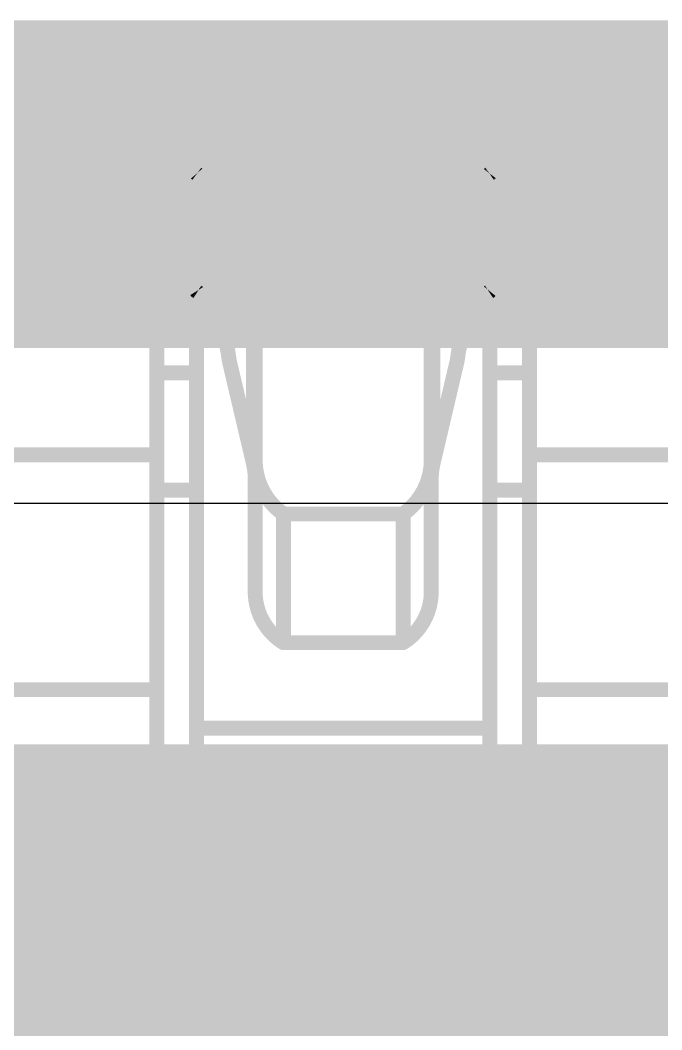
# Model space of a CAD drawing. Header units: inches. Extents: x -11 to 5433, y -4 to 5447.
# Drawn here: x 6.4 to 6.946, y 29.035 to 29.895 of the extents above; entities that cross this region are included whole.
import ezdxf

# ---------------------------------------------------------------- set-up
doc = ezdxf.new("R2010")
doc.units = ezdxf.units.IN
for name, color, linetype in [('Bottom Layer', 5, 'Continuous'), ('Mechanical 4', 56, 'Continuous'), ('Top Layer', 1, 'Continuous'), ('Top Paste', 8, 'Continuous'), ('Top Solder', 216, 'Continuous')]:
    doc.layers.add(name, color=color, linetype=linetype)

# ---------------------------------------------------------------- blocks, each defined once
blk = doc.blocks.new('QTH_030_01_L_D_A_K_TR_157')
at = {"layer": 'Top Layer'}
blk.add_hatch(color=1, dxfattribs=at).paths.add_polyline_path([(7.17499962, 0.32000063), (9.714999619999999, 0.32000063), (9.714999619999999, -0.32000063), (7.17499962, -0.32000063)])
at = {"layer": 'Top Paste'}
blk.add_hatch(color=8, dxfattribs=at).paths.add_polyline_path([(7.17499962, 0.32000063), (9.714999619999999, 0.32000063), (9.714999619999999, -0.32000063), (7.17499962, -0.32000063)])
at = {"layer": 'Top Solder'}
blk.add_hatch(color=216, dxfattribs=at).paths.add_polyline_path([(7.07339962, 0.42160063), (9.81659962, 0.42160063), (9.81659962, -0.42160063), (7.07339962, -0.42160063)])

msp = doc.modelspace()

# ---------------------------------------------------------------- linework, layer by layer
at = {"layer": 'Bottom Layer'}
msp.add_line((5.61242464, 29.48371802), (14.1753209, 29.48371802), dxfattribs=at)
msp.add_lwpolyline([(5.34190194, 29.7556428, 0.2794, 0.2794, 0), (14.2879572, 29.7556428, 0.2794, 0.2794, 0)], format="xyseb", dxfattribs=at)
at = {"layer": 'Mechanical 4'}
for points in [[(6.516154099999999, 29.84294514, 0.0127, 0.0127, 0), (6.8336541, 29.84294514, 0.0127, 0.0127, 0)], [(6.516154099999999, 29.0549457, 0.0127, 0.0127, 0), (6.516154099999999, 29.84294514, 0.0127, 0.0127, 0)], [(6.54990562, 29.23548127999999, 0.0127, 0.0127, 0), (6.54990562, 29.84294514, 0.0127, 0.0127, 0)], [(6.799905119999999, 29.23548127999999, 0.0127, 0.0127, 0), (6.799905119999999, 29.84294514, 0.0127, 0.0127, 0)], [(6.8336541, 29.0549457, 0.0127, 0.0127, 0), (6.8336541, 29.84294514, 0.0127, 0.0127, 0)], [(6.5499996, 29.764609, 0.0127, 0.0127, -0.0326054854895163), (6.549903079999999, 29.76474616, 0.0127, 0.0127, 0)], [(6.54990562, 29.76494682, 0.0127, 0.0127, 0), (6.799905119999999, 29.76494682, 0.0127, 0.0127, 0)], [(6.55007072, 29.76453788, 0.0127, 0.0127, -0.02828759419178409), (6.550002139999999, 29.764609, 0.0127, 0.0127, 0)], [(6.5501647, 29.76445914, 0.0127, 0.0127, -0.02675080200180997), (6.55007072, 29.76453788, 0.0127, 0.0127, 0)], [(6.550289159999999, 29.76437278, 0.0127, 0.0127, -0.02199381122452197), (6.5501647, 29.76445914, 0.0127, 0.0127, 0)], [(6.5504568, 29.76427626, 0.0127, 0.0127, -0.01668692770542542), (6.550289159999999, 29.76437278, 0.0127, 0.0127, 0)], [(6.55066, 29.76416958, 0.0127, 0.0127, -0.009375562113900357), (6.55045426, 29.76427626, 0.0127, 0.0127, 0)], [(6.55089876, 29.76405528, 0.0127, 0.0127, -0.005205299023403697), (6.55066, 29.76416704, 0.0127, 0.0127, 0)], [(6.55089876, 29.76405528, 0.0127, 0.0127, 0), (6.5511553, 29.7639359, 0.0127, 0.0127, 0)], [(6.5511553, 29.7639359, 0.0127, 0.0127, 0), (6.551424539999999, 29.76381652, 0.0127, 0.0127, 0)], [(6.551424539999999, 29.66343572, 0.0127, 0.0127, 0), (6.551424539999999, 29.76381652, 0.0127, 0.0127, 0)], [(6.551424539999999, 29.76381652, 0.0127, 0.0127, -0.1798941776662689), (6.590532919999999, 29.67571154, 0.0127, 0.0127, 0)], [(6.759277819999999, 29.67571154, 0.0127, 0.0127, -0.1798941776662689), (6.798386199999999, 29.76381652, 0.0127, 0.0127, 0)], [(6.798386199999999, 29.76381652, 0.0127, 0.0127, 0), (6.798896739999999, 29.76405274, 0.0127, 0.0127, 0)], [(6.798386199999999, 29.66343572, 0.0127, 0.0127, 0), (6.798386199999999, 29.76381652, 0.0127, 0.0127, 0)], [(6.798896739999999, 29.76405274, 0.0127, 0.0127, 0), (6.79913296, 29.7641645, 0.0127, 0.0127, 0)], [(6.79934378, 29.76427118, 0.0127, 0.0127, -0.007070259541658877), (6.79913296, 29.7641645, 0.0127, 0.0127, 0)], [(6.799519039999999, 29.76437024, 0.0127, 0.0127, -0.01220881848669356), (6.79934124, 29.76427118, 0.0127, 0.0127, 0)], [(6.799661279999999, 29.76446168, 0.0127, 0.0127, -0.02261983006326964), (6.79952158, 29.76437024, 0.0127, 0.0127, 0)], [(6.799757799999999, 29.76454042, 0.0127, 0.0127, -0.03188108945509645), (6.79965874, 29.76446168, 0.0127, 0.0127, 0)], [(6.799823839999999, 29.76461408, 0.0127, 0.0127, -0.03744577970595932), (6.799757799999999, 29.76454042, 0.0127, 0.0127, 0)], [(6.799869559999999, 29.76468012, 0.0127, 0.0127, -0.03268866416162262), (6.799823839999999, 29.76461154, 0.0127, 0.0127, 0)], [(6.79990258, 29.76474616, 0.0127, 0.0127, -0.01323434479883744), (6.799867019999999, 29.76468012, 0.0127, 0.0127, 0)], [(6.590532919999999, 29.67571154, 0.0127, 0.0127, 0), (6.759277819999999, 29.67571154, 0.0127, 0.0127, 0)], [(6.590532919999999, 29.67571154, 0.0127, 0.0127, 0), (6.5983866, 29.6396156, 0.0127, 0.0127, 0)], [(6.751424139999999, 29.6396156, 0.0127, 0.0127, 0), (6.759277819999999, 29.67571154, 0.0127, 0.0127, 0)], [(6.550002139999999, 29.6644949, 0.0127, 0.0127, -0.0285969294051999), (6.549903079999999, 29.66467777999999, 0.0127, 0.0127, 0)], [(6.5501647, 29.66429678, 0.0127, 0.0127, -0.05432141869060715), (6.55000468, 29.66449744, 0.0127, 0.0127, 0)], [(6.550289159999999, 29.6641774, 0.0127, 0.0127, -0.02338615136284497), (6.5501647, 29.66429424, 0.0127, 0.0127, 0)], [(6.55045426, 29.66405294, 0.0127, 0.0127, -0.01856230601981217), (6.550289159999999, 29.66417994, 0.0127, 0.0127, 0)], [(6.55066, 29.66390816, 0.0127, 0.0127, -0.01073692509066421), (6.55045426, 29.6640504, 0.0127, 0.0127, 0)], [(6.79934124, 29.66404532, 0.0127, 0.0127, -0.008119958915875188), (6.799130419999999, 29.66390308, 0.0127, 0.0127, 0)], [(6.799519039999999, 29.66418248, 0.0127, 0.0127, -0.0137291384012313), (6.79934124, 29.66404786, 0.0127, 0.0127, 0)], [(6.79965874, 29.66429932, 0.0127, 0.0127, -0.02446216600823082), (6.79952158, 29.66417994, 0.0127, 0.0127, 0)], [(6.799757799999999, 29.664406, 0.0127, 0.0127, -0.03231853522617175), (6.79965874, 29.66429932, 0.0127, 0.0127, 0)], [(6.799823839999999, 29.66450252, 0.0127, 0.0127, -0.03504148000767642), (6.799757799999999, 29.664406, 0.0127, 0.0127, 0)], [(6.799869559999999, 29.66459142, 0.0127, 0.0127, -0.02840446126296449), (6.799823839999999, 29.66450252, 0.0127, 0.0127, 0)], [(6.799905119999999, 29.66467524, 0.0127, 0.0127, -0.0110217933943963), (6.799869559999999, 29.66458888, 0.0127, 0.0127, 0)], [(6.55089876, 29.66375576, 0.0127, 0.0127, -0.006054831052648419), (6.55066254, 29.66390816, 0.0127, 0.0127, 0)], [(6.55089876, 29.6637583, 0.0127, 0.0127, 0), (6.5511553, 29.66359828, 0.0127, 0.0127, 0)], [(6.5511553, 29.66359828, 0.0127, 0.0127, 0), (6.551424539999999, 29.66343572, 0.0127, 0.0127, 0)], [(6.551424539999999, 29.66343826, 0.0127, 0.0127, -0.1625908253546253), (6.57786594, 29.6049446, 0.0127, 0.0127, 0)], [(6.7719448, 29.6049446, 0.0127, 0.0127, -0.1625908253546254), (6.798386199999999, 29.66343826, 0.0127, 0.0127, 0)], [(6.798386199999999, 29.66343572, 0.0127, 0.0127, 0), (6.798896739999999, 29.66375322, 0.0127, 0.0127, 0)], [(6.79913296, 29.66390308, 0.0127, 0.0127, -0.004820614348446534), (6.798896739999999, 29.66375322, 0.0127, 0.0127, 0)], [(6.5983866, 29.5176575, 0.0127, 0.0127, 0), (6.5983866, 29.6396156, 0.0127, 0.0127, 0)], [(6.5983866, 29.6396156, 0.0127, 0.0127, -0.05365795323520316), (6.599905519999999, 29.625544, 0.0127, 0.0127, 0)], [(6.74990522, 29.625544, 0.0127, 0.0127, -0.05365795323520318), (6.751424139999999, 29.6396156, 0.0127, 0.0127, 0)], [(6.751424139999999, 29.5176575, 0.0127, 0.0127, 0), (6.751424139999999, 29.6396156, 0.0127, 0.0127, 0)], [(6.54990562, 29.63661078, 0.0127, 0.0127, 0), (6.568566999999999, 29.63661078, 0.0127, 0.0127, 0)], [(6.78124374, 29.63661078, 0.0127, 0.0127, 0), (6.799905119999999, 29.63661078, 0.0127, 0.0127, 0)], [(6.599905519999999, 29.40619468, 0.0127, 0.0127, 0), (6.599905519999999, 29.625544, 0.0127, 0.0127, 0)], [(6.74990522, 29.40619468, 0.0127, 0.0127, 0), (6.74990522, 29.625544, 0.0127, 0.0127, 0)], [(6.5778634, 29.60494714, 0.0127, 0.0127, 0), (6.5983866, 29.5176575, 0.0127, 0.0127, 0)], [(6.751424139999999, 29.5176575, 0.0127, 0.0127, 0), (6.7719448, 29.60494714, 0.0127, 0.0127, 0)], [(6.516154099999999, 29.59494462, 0.0127, 0.0127, 0), (6.54990562, 29.59494462, 0.0127, 0.0127, 0)], [(6.799905119999999, 29.59494462, 0.0127, 0.0127, 0), (6.8336541, 29.59494462, 0.0127, 0.0127, 0)], [(6.1986541, 29.52494476, 0.0127, 0.0127, 0), (6.516154099999999, 29.52494476, 0.0127, 0.0127, 0)], [(6.6239136, 29.47460704, 0.0127, 0.0127, -0.2374801051855862), (6.599905519999999, 29.51917896, 0.0127, 0.0127, 0)], [(6.74990522, 29.51917896, 0.0127, 0.0127, -0.2374801051860468), (6.72589714, 29.47460704, 0.0127, 0.0127, 0)], [(6.8336541, 29.52494476, 0.0127, 0.0127, 0), (7.151154099999999, 29.52494476, 0.0127, 0.0127, 0)], [(6.5983866, 29.5176575, 0.0127, 0.0127, -0.05786387190151768), (6.599905519999999, 29.50463492, 0.0127, 0.0127, 0)], [(6.74990522, 29.50463492, 0.0127, 0.0127, -0.05786387190108001), (6.751424139999999, 29.5176575, 0.0127, 0.0127, 0)], [(6.516154099999999, 29.49494482, 0.0127, 0.0127, 0), (6.54990562, 29.49494482, 0.0127, 0.0127, 0)], [(6.799905119999999, 29.49494482, 0.0127, 0.0127, 0), (6.8336541, 29.49494482, 0.0127, 0.0127, 0)], [(6.62391614, 29.47460704, 0.0127, 0.0127, 0), (6.7258946, 29.47460704, 0.0127, 0.0127, 0)], [(6.62391614, 29.36494508, 0.0127, 0.0127, 0), (6.62391614, 29.47460704, 0.0127, 0.0127, 0)], [(6.7258946, 29.36494508, 0.0127, 0.0127, 0), (6.7258946, 29.47460704, 0.0127, 0.0127, 0)], [(6.6239136, 29.36494762, 0.0127, 0.0127, -0.2473774779353231), (6.599905519999999, 29.40619722, 0.0127, 0.0127, 0)], [(6.74990522, 29.40619722, 0.0127, 0.0127, -0.2473774779353234), (6.72589714, 29.36494762, 0.0127, 0.0127, 0)], [(6.62391614, 29.36494508, 0.0127, 0.0127, 0), (6.7258946, 29.36494508, 0.0127, 0.0127, 0)], [(6.1986541, 29.32494516, 0.0127, 0.0127, 0), (6.516154099999999, 29.32494516, 0.0127, 0.0127, 0)], [(6.8336541, 29.32494516, 0.0127, 0.0127, 0), (7.151154099999999, 29.32494516, 0.0127, 0.0127, 0)], [(6.54990562, 29.29215376, 0.0127, 0.0127, 0), (6.799905119999999, 29.29215376, 0.0127, 0.0127, 0)], [(6.54990562, 29.23548127999999, 0.0127, 0.0127, 0), (6.799905119999999, 29.23548127999999, 0.0127, 0.0127, 0)], [(6.516154099999999, 29.21494538, 0.0127, 0.0127, 0), (6.8336541, 29.21494538, 0.0127, 0.0127, 0)], [(6.516154099999999, 29.0549457, 0.0127, 0.0127, 0), (6.8336541, 29.0549457, 0.0127, 0.0127, 0)]]:
    msp.add_lwpolyline(points, format="xyseb", dxfattribs=at)
for points in [[(6.512979099999999, 29.84294514, 0.00635, 0.00635, 1), (6.5193291, 29.84294514, 0.00635, 0.00635, 1)], [(6.512979099999999, 29.84294514, 0.00635, 0.00635, 1), (6.5193291, 29.84294514, 0.00635, 0.00635, 1)], [(6.54673062, 29.84294514, 0.00635, 0.00635, 1), (6.553080619999999, 29.84294514, 0.00635, 0.00635, 1)], [(6.796730119999999, 29.84294514, 0.00635, 0.00635, 1), (6.80308012, 29.84294514, 0.00635, 0.00635, 1)], [(6.8304791, 29.84294514, 0.00635, 0.00635, 1), (6.836829099999999, 29.84294514, 0.00635, 0.00635, 1)], [(6.8304791, 29.84294514, 0.00635, 0.00635, 1), (6.836829099999999, 29.84294514, 0.00635, 0.00635, 1)], [(6.546728079999999, 29.76474616, 0.00635, 0.00635, 1), (6.553078079999999, 29.76474616, 0.00635, 0.00635, 1)], [(6.54673062, 29.76494682, 0.00635, 0.00635, 1), (6.553080619999999, 29.76494682, 0.00635, 0.00635, 1)], [(6.5468246, 29.764609, 0.00635, 0.00635, 1), (6.553174599999999, 29.764609, 0.00635, 0.00635, 1)], [(6.54682714, 29.764609, 0.00635, 0.00635, 1), (6.553177139999999, 29.764609, 0.00635, 0.00635, 1)], [(6.546895719999999, 29.76453788, 0.00635, 0.00635, 1), (6.55324572, 29.76453788, 0.00635, 0.00635, 1)], [(6.546895719999999, 29.76453788, 0.00635, 0.00635, 1), (6.55324572, 29.76453788, 0.00635, 0.00635, 1)], [(6.5469897, 29.76445914, 0.00635, 0.00635, 1), (6.5533397, 29.76445914, 0.00635, 0.00635, 1)], [(6.5469897, 29.76445914, 0.00635, 0.00635, 1), (6.5533397, 29.76445914, 0.00635, 0.00635, 1)], [(6.54711416, 29.76437278, 0.00635, 0.00635, 1), (6.553464159999999, 29.76437278, 0.00635, 0.00635, 1)], [(6.54711416, 29.76437278, 0.00635, 0.00635, 1), (6.553464159999999, 29.76437278, 0.00635, 0.00635, 1)], [(6.54727926, 29.76427626, 0.00635, 0.00635, 1), (6.553629259999999, 29.76427626, 0.00635, 0.00635, 1)], [(6.5472818, 29.76427626, 0.00635, 0.00635, 1), (6.5536318, 29.76427626, 0.00635, 0.00635, 1)], [(6.547484999999999, 29.76416958, 0.00635, 0.00635, 1), (6.553834999999999, 29.76416958, 0.00635, 0.00635, 1)], [(6.547484999999999, 29.76416704, 0.00635, 0.00635, 1), (6.553834999999999, 29.76416704, 0.00635, 0.00635, 1)], [(6.54772376, 29.76405528, 0.00635, 0.00635, 1), (6.55407376, 29.76405528, 0.00635, 0.00635, 1)], [(6.54772376, 29.76405528, 0.00635, 0.00635, 1), (6.55407376, 29.76405528, 0.00635, 0.00635, 1)], [(6.547980299999999, 29.7639359, 0.00635, 0.00635, 1), (6.5543303, 29.7639359, 0.00635, 0.00635, 1)], [(6.547980299999999, 29.7639359, 0.00635, 0.00635, 1), (6.5543303, 29.7639359, 0.00635, 0.00635, 1)], [(6.54824954, 29.76381652, 0.00635, 0.00635, 1), (6.554599539999999, 29.76381652, 0.00635, 0.00635, 1)], [(6.54824954, 29.76381652, 0.00635, 0.00635, 1), (6.554599539999999, 29.76381652, 0.00635, 0.00635, 1)], [(6.54824954, 29.76381652, 0.00635, 0.00635, 1), (6.554599539999999, 29.76381652, 0.00635, 0.00635, 1)], [(6.795211199999999, 29.76381652, 0.00635, 0.00635, 1), (6.8015612, 29.76381652, 0.00635, 0.00635, 1)], [(6.795211199999999, 29.76381652, 0.00635, 0.00635, 1), (6.8015612, 29.76381652, 0.00635, 0.00635, 1)], [(6.795211199999999, 29.76381652, 0.00635, 0.00635, 1), (6.8015612, 29.76381652, 0.00635, 0.00635, 1)], [(6.79572174, 29.76405274, 0.00635, 0.00635, 1), (6.802071739999999, 29.76405274, 0.00635, 0.00635, 1)], [(6.79572174, 29.76405274, 0.00635, 0.00635, 1), (6.802071739999999, 29.76405274, 0.00635, 0.00635, 1)], [(6.79595796, 29.7641645, 0.00635, 0.00635, 1), (6.802307959999999, 29.7641645, 0.00635, 0.00635, 1)], [(6.79595796, 29.7641645, 0.00635, 0.00635, 1), (6.802307959999999, 29.7641645, 0.00635, 0.00635, 1)], [(6.79616624, 29.76427118, 0.00635, 0.00635, 1), (6.802516239999999, 29.76427118, 0.00635, 0.00635, 1)], [(6.79616878, 29.76427118, 0.00635, 0.00635, 1), (6.80251878, 29.76427118, 0.00635, 0.00635, 1)], [(6.796344039999999, 29.76437024, 0.00635, 0.00635, 1), (6.80269404, 29.76437024, 0.00635, 0.00635, 1)], [(6.79634658, 29.76437024, 0.00635, 0.00635, 1), (6.80269658, 29.76437024, 0.00635, 0.00635, 1)], [(6.796483739999999, 29.76446168, 0.00635, 0.00635, 1), (6.80283374, 29.76446168, 0.00635, 0.00635, 1)], [(6.796486279999999, 29.76446168, 0.00635, 0.00635, 1), (6.80283628, 29.76446168, 0.00635, 0.00635, 1)], [(6.796582799999999, 29.76454042, 0.00635, 0.00635, 1), (6.8029328, 29.76454042, 0.00635, 0.00635, 1)], [(6.796582799999999, 29.76454042, 0.00635, 0.00635, 1), (6.8029328, 29.76454042, 0.00635, 0.00635, 1)], [(6.79664884, 29.76461408, 0.00635, 0.00635, 1), (6.802998839999999, 29.76461408, 0.00635, 0.00635, 1)], [(6.79664884, 29.76461154, 0.00635, 0.00635, 1), (6.802998839999999, 29.76461154, 0.00635, 0.00635, 1)], [(6.796692019999999, 29.76468012, 0.00635, 0.00635, 1), (6.80304202, 29.76468012, 0.00635, 0.00635, 1)], [(6.79669456, 29.76468012, 0.00635, 0.00635, 1), (6.803044559999999, 29.76468012, 0.00635, 0.00635, 1)], [(6.796727579999999, 29.76474616, 0.00635, 0.00635, 1), (6.80307758, 29.76474616, 0.00635, 0.00635, 1)], [(6.796730119999999, 29.76494682, 0.00635, 0.00635, 1), (6.80308012, 29.76494682, 0.00635, 0.00635, 1)], [(6.58735792, 29.67571154, 0.00635, 0.00635, 1), (6.59370792, 29.67571154, 0.00635, 0.00635, 1)], [(6.58735792, 29.67571154, 0.00635, 0.00635, 1), (6.59370792, 29.67571154, 0.00635, 0.00635, 1)], [(6.58735792, 29.67571154, 0.00635, 0.00635, 1), (6.59370792, 29.67571154, 0.00635, 0.00635, 1)], [(6.75610282, 29.67571154, 0.00635, 0.00635, 1), (6.762452819999999, 29.67571154, 0.00635, 0.00635, 1)], [(6.75610282, 29.67571154, 0.00635, 0.00635, 1), (6.762452819999999, 29.67571154, 0.00635, 0.00635, 1)], [(6.75610282, 29.67571154, 0.00635, 0.00635, 1), (6.762452819999999, 29.67571154, 0.00635, 0.00635, 1)], [(6.546728079999999, 29.66467777999999, 0.00635, 0.00635, 1), (6.553078079999999, 29.66467777999999, 0.00635, 0.00635, 1)], [(6.54682714, 29.6644949, 0.00635, 0.00635, 1), (6.553177139999999, 29.6644949, 0.00635, 0.00635, 1)], [(6.54682968, 29.66449744, 0.00635, 0.00635, 1), (6.55317968, 29.66449744, 0.00635, 0.00635, 1)], [(6.5469897, 29.66429678, 0.00635, 0.00635, 1), (6.5533397, 29.66429678, 0.00635, 0.00635, 1)], [(6.5469897, 29.66429424, 0.00635, 0.00635, 1), (6.5533397, 29.66429424, 0.00635, 0.00635, 1)], [(6.54711416, 29.66417994, 0.00635, 0.00635, 1), (6.553464159999999, 29.66417994, 0.00635, 0.00635, 1)], [(6.54711416, 29.6641774, 0.00635, 0.00635, 1), (6.553464159999999, 29.6641774, 0.00635, 0.00635, 1)], [(6.54727926, 29.66405294, 0.00635, 0.00635, 1), (6.553629259999999, 29.66405294, 0.00635, 0.00635, 1)], [(6.54727926, 29.6640504, 0.00635, 0.00635, 1), (6.553629259999999, 29.6640504, 0.00635, 0.00635, 1)], [(6.79616624, 29.66404786, 0.00635, 0.00635, 1), (6.802516239999999, 29.66404786, 0.00635, 0.00635, 1)], [(6.79616624, 29.66404532, 0.00635, 0.00635, 1), (6.802516239999999, 29.66404532, 0.00635, 0.00635, 1)], [(6.796344039999999, 29.66418248, 0.00635, 0.00635, 1), (6.80269404, 29.66418248, 0.00635, 0.00635, 1)], [(6.79634658, 29.66417994, 0.00635, 0.00635, 1), (6.80269658, 29.66417994, 0.00635, 0.00635, 1)], [(6.796483739999999, 29.66429932, 0.00635, 0.00635, 1), (6.80283374, 29.66429932, 0.00635, 0.00635, 1)], [(6.796483739999999, 29.66429932, 0.00635, 0.00635, 1), (6.80283374, 29.66429932, 0.00635, 0.00635, 1)], [(6.796582799999999, 29.664406, 0.00635, 0.00635, 1), (6.8029328, 29.664406, 0.00635, 0.00635, 1)], [(6.796582799999999, 29.664406, 0.00635, 0.00635, 1), (6.8029328, 29.664406, 0.00635, 0.00635, 1)], [(6.79664884, 29.66450252, 0.00635, 0.00635, 1), (6.802998839999999, 29.66450252, 0.00635, 0.00635, 1)], [(6.79664884, 29.66450252, 0.00635, 0.00635, 1), (6.802998839999999, 29.66450252, 0.00635, 0.00635, 1)], [(6.79669456, 29.66459142, 0.00635, 0.00635, 1), (6.803044559999999, 29.66459142, 0.00635, 0.00635, 1)], [(6.79669456, 29.66458888, 0.00635, 0.00635, 1), (6.803044559999999, 29.66458888, 0.00635, 0.00635, 1)], [(6.796730119999999, 29.66467524, 0.00635, 0.00635, 1), (6.80308012, 29.66467524, 0.00635, 0.00635, 1)], [(6.547484999999999, 29.66390816, 0.00635, 0.00635, 1), (6.553834999999999, 29.66390816, 0.00635, 0.00635, 1)], [(6.547487539999999, 29.66390816, 0.00635, 0.00635, 1), (6.55383754, 29.66390816, 0.00635, 0.00635, 1)], [(6.54772376, 29.6637583, 0.00635, 0.00635, 1), (6.55407376, 29.6637583, 0.00635, 0.00635, 1)], [(6.54772376, 29.66375576, 0.00635, 0.00635, 1), (6.55407376, 29.66375576, 0.00635, 0.00635, 1)], [(6.547980299999999, 29.66359828, 0.00635, 0.00635, 1), (6.5543303, 29.66359828, 0.00635, 0.00635, 1)], [(6.547980299999999, 29.66359828, 0.00635, 0.00635, 1), (6.5543303, 29.66359828, 0.00635, 0.00635, 1)], [(6.54824954, 29.66343826, 0.00635, 0.00635, 1), (6.554599539999999, 29.66343826, 0.00635, 0.00635, 1)], [(6.54824954, 29.66343572, 0.00635, 0.00635, 1), (6.554599539999999, 29.66343572, 0.00635, 0.00635, 1)], [(6.54824954, 29.66343572, 0.00635, 0.00635, 1), (6.554599539999999, 29.66343572, 0.00635, 0.00635, 1)], [(6.795211199999999, 29.66343826, 0.00635, 0.00635, 1), (6.8015612, 29.66343826, 0.00635, 0.00635, 1)], [(6.795211199999999, 29.66343572, 0.00635, 0.00635, 1), (6.8015612, 29.66343572, 0.00635, 0.00635, 1)], [(6.795211199999999, 29.66343572, 0.00635, 0.00635, 1), (6.8015612, 29.66343572, 0.00635, 0.00635, 1)], [(6.79572174, 29.66375322, 0.00635, 0.00635, 1), (6.802071739999999, 29.66375322, 0.00635, 0.00635, 1)], [(6.79572174, 29.66375322, 0.00635, 0.00635, 1), (6.802071739999999, 29.66375322, 0.00635, 0.00635, 1)], [(6.795955419999999, 29.66390308, 0.00635, 0.00635, 1), (6.802305420000001, 29.66390308, 0.00635, 0.00635, 1)], [(6.79595796, 29.66390308, 0.00635, 0.00635, 1), (6.802307959999999, 29.66390308, 0.00635, 0.00635, 1)], [(6.5952116, 29.6396156, 0.00635, 0.00635, 1), (6.6015616, 29.6396156, 0.00635, 0.00635, 1)], [(6.5952116, 29.6396156, 0.00635, 0.00635, 1), (6.6015616, 29.6396156, 0.00635, 0.00635, 1)], [(6.5952116, 29.6396156, 0.00635, 0.00635, 1), (6.6015616, 29.6396156, 0.00635, 0.00635, 1)], [(6.74824914, 29.6396156, 0.00635, 0.00635, 1), (6.754599139999999, 29.6396156, 0.00635, 0.00635, 1)], [(6.74824914, 29.6396156, 0.00635, 0.00635, 1), (6.754599139999999, 29.6396156, 0.00635, 0.00635, 1)], [(6.74824914, 29.6396156, 0.00635, 0.00635, 1), (6.754599139999999, 29.6396156, 0.00635, 0.00635, 1)], [(6.54673062, 29.63661078, 0.00635, 0.00635, 1), (6.553080619999999, 29.63661078, 0.00635, 0.00635, 1)], [(6.565391999999999, 29.63661078, 0.00635, 0.00635, 1), (6.571742, 29.63661078, 0.00635, 0.00635, 1)], [(6.77806874, 29.63661078, 0.00635, 0.00635, 1), (6.78441874, 29.63661078, 0.00635, 0.00635, 1)], [(6.796730119999999, 29.63661078, 0.00635, 0.00635, 1), (6.80308012, 29.63661078, 0.00635, 0.00635, 1)], [(6.596730519999999, 29.625544, 0.00635, 0.00635, 1), (6.60308052, 29.625544, 0.00635, 0.00635, 1)], [(6.596730519999999, 29.625544, 0.00635, 0.00635, 1), (6.60308052, 29.625544, 0.00635, 0.00635, 1)], [(6.74673022, 29.625544, 0.00635, 0.00635, 1), (6.753080219999999, 29.625544, 0.00635, 0.00635, 1)], [(6.74673022, 29.625544, 0.00635, 0.00635, 1), (6.753080219999999, 29.625544, 0.00635, 0.00635, 1)], [(6.5746884, 29.60494714, 0.00635, 0.00635, 1), (6.5810384, 29.60494714, 0.00635, 0.00635, 1)], [(6.57469094, 29.6049446, 0.00635, 0.00635, 1), (6.581040939999999, 29.6049446, 0.00635, 0.00635, 1)], [(6.768769799999999, 29.60494714, 0.00635, 0.00635, 1), (6.7751198, 29.60494714, 0.00635, 0.00635, 1)], [(6.768769799999999, 29.6049446, 0.00635, 0.00635, 1), (6.7751198, 29.6049446, 0.00635, 0.00635, 1)], [(6.512979099999999, 29.59494462, 0.00635, 0.00635, 1), (6.5193291, 29.59494462, 0.00635, 0.00635, 1)], [(6.54673062, 29.59494462, 0.00635, 0.00635, 1), (6.553080619999999, 29.59494462, 0.00635, 0.00635, 1)], [(6.796730119999999, 29.59494462, 0.00635, 0.00635, 1), (6.80308012, 29.59494462, 0.00635, 0.00635, 1)], [(6.8304791, 29.59494462, 0.00635, 0.00635, 1), (6.836829099999999, 29.59494462, 0.00635, 0.00635, 1)], [(6.512979099999999, 29.52494476, 0.00635, 0.00635, 1), (6.5193291, 29.52494476, 0.00635, 0.00635, 1)], [(6.596730519999999, 29.51917896, 0.00635, 0.00635, 1), (6.60308052, 29.51917896, 0.00635, 0.00635, 1)], [(6.74673022, 29.51917896, 0.00635, 0.00635, 1), (6.753080219999999, 29.51917896, 0.00635, 0.00635, 1)], [(6.8304791, 29.52494476, 0.00635, 0.00635, 1), (6.836829099999999, 29.52494476, 0.00635, 0.00635, 1)], [(6.5952116, 29.5176575, 0.00635, 0.00635, 1), (6.6015616, 29.5176575, 0.00635, 0.00635, 1)], [(6.5952116, 29.5176575, 0.00635, 0.00635, 1), (6.6015616, 29.5176575, 0.00635, 0.00635, 1)], [(6.5952116, 29.5176575, 0.00635, 0.00635, 1), (6.6015616, 29.5176575, 0.00635, 0.00635, 1)], [(6.74824914, 29.5176575, 0.00635, 0.00635, 1), (6.754599139999999, 29.5176575, 0.00635, 0.00635, 1)], [(6.74824914, 29.5176575, 0.00635, 0.00635, 1), (6.754599139999999, 29.5176575, 0.00635, 0.00635, 1)], [(6.74824914, 29.5176575, 0.00635, 0.00635, 1), (6.754599139999999, 29.5176575, 0.00635, 0.00635, 1)], [(6.596730519999999, 29.50463492, 0.00635, 0.00635, 1), (6.60308052, 29.50463492, 0.00635, 0.00635, 1)], [(6.74673022, 29.50463492, 0.00635, 0.00635, 1), (6.753080219999999, 29.50463492, 0.00635, 0.00635, 1)], [(6.512979099999999, 29.49494482, 0.00635, 0.00635, 1), (6.5193291, 29.49494482, 0.00635, 0.00635, 1)], [(6.54673062, 29.49494482, 0.00635, 0.00635, 1), (6.553080619999999, 29.49494482, 0.00635, 0.00635, 1)], [(6.796730119999999, 29.49494482, 0.00635, 0.00635, 1), (6.80308012, 29.49494482, 0.00635, 0.00635, 1)], [(6.8304791, 29.49494482, 0.00635, 0.00635, 1), (6.836829099999999, 29.49494482, 0.00635, 0.00635, 1)], [(6.620738599999999, 29.47460704, 0.00635, 0.00635, 1), (6.6270886, 29.47460704, 0.00635, 0.00635, 1)], [(6.620741139999999, 29.47460704, 0.00635, 0.00635, 1), (6.62709114, 29.47460704, 0.00635, 0.00635, 1)], [(6.620741139999999, 29.47460704, 0.00635, 0.00635, 1), (6.62709114, 29.47460704, 0.00635, 0.00635, 1)], [(6.7227196, 29.47460704, 0.00635, 0.00635, 1), (6.7290696, 29.47460704, 0.00635, 0.00635, 1)], [(6.7227196, 29.47460704, 0.00635, 0.00635, 1), (6.7290696, 29.47460704, 0.00635, 0.00635, 1)], [(6.72272214, 29.47460704, 0.00635, 0.00635, 1), (6.72907214, 29.47460704, 0.00635, 0.00635, 1)], [(6.596730519999999, 29.40619722, 0.00635, 0.00635, 1), (6.60308052, 29.40619722, 0.00635, 0.00635, 1)], [(6.596730519999999, 29.40619468, 0.00635, 0.00635, 1), (6.60308052, 29.40619468, 0.00635, 0.00635, 1)], [(6.74673022, 29.40619722, 0.00635, 0.00635, 1), (6.753080219999999, 29.40619722, 0.00635, 0.00635, 1)], [(6.74673022, 29.40619468, 0.00635, 0.00635, 1), (6.753080219999999, 29.40619468, 0.00635, 0.00635, 1)], [(6.620738599999999, 29.36494762, 0.00635, 0.00635, 1), (6.6270886, 29.36494762, 0.00635, 0.00635, 1)], [(6.620741139999999, 29.36494508, 0.00635, 0.00635, 1), (6.62709114, 29.36494508, 0.00635, 0.00635, 1)], [(6.620741139999999, 29.36494508, 0.00635, 0.00635, 1), (6.62709114, 29.36494508, 0.00635, 0.00635, 1)], [(6.7227196, 29.36494508, 0.00635, 0.00635, 1), (6.7290696, 29.36494508, 0.00635, 0.00635, 1)], [(6.7227196, 29.36494508, 0.00635, 0.00635, 1), (6.7290696, 29.36494508, 0.00635, 0.00635, 1)], [(6.72272214, 29.36494762, 0.00635, 0.00635, 1), (6.72907214, 29.36494762, 0.00635, 0.00635, 1)], [(6.512979099999999, 29.32494516, 0.00635, 0.00635, 1), (6.5193291, 29.32494516, 0.00635, 0.00635, 1)], [(6.8304791, 29.32494516, 0.00635, 0.00635, 1), (6.836829099999999, 29.32494516, 0.00635, 0.00635, 1)], [(6.54673062, 29.29215376, 0.00635, 0.00635, 1), (6.553080619999999, 29.29215376, 0.00635, 0.00635, 1)], [(6.796730119999999, 29.29215376, 0.00635, 0.00635, 1), (6.80308012, 29.29215376, 0.00635, 0.00635, 1)], [(6.54673062, 29.23548127999999, 0.00635, 0.00635, 1), (6.553080619999999, 29.23548127999999, 0.00635, 0.00635, 1)], [(6.54673062, 29.23548127999999, 0.00635, 0.00635, 1), (6.553080619999999, 29.23548127999999, 0.00635, 0.00635, 1)], [(6.796730119999999, 29.23548127999999, 0.00635, 0.00635, 1), (6.80308012, 29.23548127999999, 0.00635, 0.00635, 1)], [(6.796730119999999, 29.23548127999999, 0.00635, 0.00635, 1), (6.80308012, 29.23548127999999, 0.00635, 0.00635, 1)], [(6.512979099999999, 29.21494538, 0.00635, 0.00635, 1), (6.5193291, 29.21494538, 0.00635, 0.00635, 1)], [(6.8304791, 29.21494538, 0.00635, 0.00635, 1), (6.836829099999999, 29.21494538, 0.00635, 0.00635, 1)], [(6.512979099999999, 29.0549457, 0.00635, 0.00635, 1), (6.5193291, 29.0549457, 0.00635, 0.00635, 1)], [(6.512979099999999, 29.0549457, 0.00635, 0.00635, 1), (6.5193291, 29.0549457, 0.00635, 0.00635, 1)], [(6.8304791, 29.0549457, 0.00635, 0.00635, 1), (6.836829099999999, 29.0549457, 0.00635, 0.00635, 1)], [(6.8304791, 29.0549457, 0.00635, 0.00635, 1), (6.836829099999999, 29.0549457, 0.00635, 0.00635, 1)]]:
    msp.add_lwpolyline(points, format="xyseb", close=True, dxfattribs=at)
at = {"layer": 'Top Layer'}
msp.add_line((5.61242464, 29.48371802), (14.07002266, 29.48371802), dxfattribs=at)
msp.add_lwpolyline([(5.34190194, 29.7556428, 0.2794, 0.2794, 0), (14.07002266, 29.7556428, 0.2794, 0.2794, 0)], format="xyseb", dxfattribs=at)

# ---------------------------------------------------------------- block references
at = {"rotation": 180}
msp.add_blockref('QTH_030_01_L_D_A_K_TR_157', (15.3105993, 28.85674696), dxfattribs=at)

doc.saveas('drawing.dxf')
